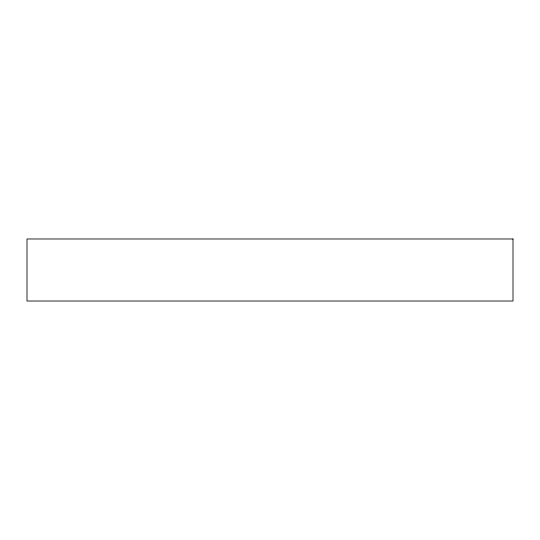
<?xml version="1.0" encoding="UTF-8"?>
<svg xmlns="http://www.w3.org/2000/svg" width="540" height="540" viewBox="0 0 540 540"><rect width="100%" height="100%" fill="white"/><g stroke="black" fill="none" stroke-linecap="round" stroke-linejoin="round"><path stroke-width="0.81" d="M513 238.977L27 238.977L27 301.023L513 301.023L513 238.977"/></g></svg>
